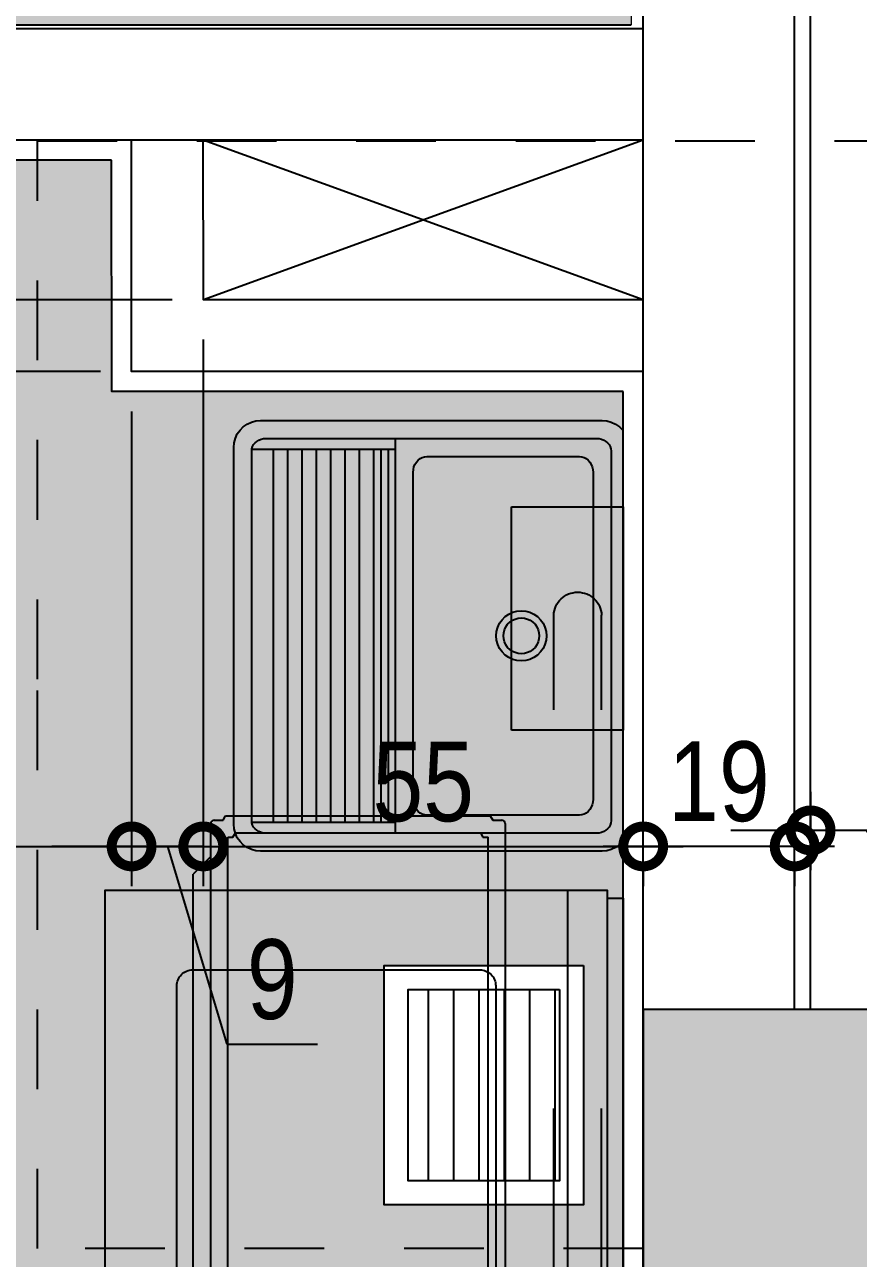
# Model space of a CAD drawing. Header units: metres. Extents: x -23 to 570, y -54 to 184.
# Drawn here: x 13.824 to 14.87, y 47.688 to 49.235 of the extents above; entities that cross this region are included whole.
import ezdxf
from ezdxf.xclip import XClip

# ---------------------------------------------------------------- set-up
doc = ezdxf.new("R2010")
doc.units = ezdxf.units.M
doc.header["$XCLIPFRAME"] = 0
doc.header["$PDMODE"] = 35
for name, pattern in [('DASHEDX2', [1.5, 1, -0.5]), ('PUC$0$DASHEDX2', [1.5, 1, -0.5]), ('PUC$0$HIDDEN', [0.375, 0.25, -0.125])]:
    doc.linetypes.add(name, pattern=pattern)
for name, color, linetype in [('1', 232, 'DASHEDX2'), ('4', 2, 'Continuous'), ('ARQ-DIM', 2, 'Continuous'), ('PUC$0$ARQ-ALV ACAB', 4, 'Continuous'), ('PUC$0$ARQ-ALV OSSO', 5, 'Continuous'), ('PUC$0$ARQ-CAX', 1, 'Continuous'), ('PUC$0$ARQ-ENCH', 1, 'Continuous'), ('PUC$0$ARQ-HID', 7, 'Continuous'), ('PUC$0$ARQ-MOB', 7, 'Continuous'), ('PUC$0$ARQ-PRJ', 7, 'PUC$0$DASHEDX2'), ('PUC$0$ARQ-SIM', 1, 'Continuous'), ('PUC$0$MAUROAMARELO', 162, 'Continuous'), ('PUC$0$MAUROVERDE', 3, 'Continuous')]:
    doc.layers.add(name, color=color, linetype=linetype)
doc.layers.add('PUC$0$ARQ-FORRO', color=9, linetype='Continuous', lineweight=5)
doc.styles.add('Adesa', font='ARIALN.TTF')
doc.dimstyles.new('ADESA 1-0050', dxfattribs={"dimtxt": 0.1, "dimasz": 0.1, "dimexe": 0.05, "dimexo": 0.05, "dimgap": 0.03, "dimtad": 1, "dimdec": 1, "dimlfac": 100, "dimzin": 12, "dimtxsty": 'Adesa', "dimblk": 'DOTSMALL', "dimcen": 1, "dimdle": 0.05, "dimclrd": 1, "dimclre": 1, "dimclrt": 256, "dimazin": 3, "dimtm": 1e-09, "dimtfac": 1, "dimtdec": 1, "dimtmove": 1, "dimatfit": 0, "dimldrblk": 'DOTSMALL', "dimfxl": 0.8, "dimtvp": 2, "dimtolj": 1, "dimtzin": 0, "dimarcsym": 0})

# ---------------------------------------------------------------- blocks, each defined once
blk = doc.blocks.new('_DotSmall')
at = {"color": 0, "linetype": 'ByBlock', "const_width": 0.5}
blk.add_lwpolyline([(-0.0625, 0, 1), (0.0625, 0, 1)], format="xyb", close=True, dxfattribs=at)
blk = doc.blocks.new('*D1170')
at = {"layer": 'ARQ-DIM', "color": 1, "lineweight": -2, "transparency": 16777216}
for p, q in [((14.81, 48.2728), (14.81, 48.1746)), ((14.95, 48.2728), (14.95, 48.1746)), ((14.81, 48.2246), (14.71, 48.2246)), ((14.95, 48.2246), (14.81, 48.2246)), ((14.95, 48.2246), (14.81, 48.2246)), ((14.88, 48.2246), (15.0256, 47.9992)), ((14.95, 48.2246), (15.05, 48.2246)), ((15.0256, 47.9992), (15.1951, 47.9992))]:
    blk.add_line(p, q, dxfattribs=at)
at = {"layer": 'Defpoints', "color": 0, "transparency": 16777216}
for p in [(14.81, 48.3228, 0), (14.95, 48.3228, 0), (14.81, 48.2246)]:
    blk.add_point(p, dxfattribs=at)
at = {"layer": 'ARQ-DIM', "color": 1, "lineweight": -2, "transparency": 16777216, "xscale": 0.1, "yscale": 0.1, "zscale": 0.1}
blk.add_blockref('_DotSmall', (14.81, 48.2246), dxfattribs=at)
at = {"layer": 'ARQ-DIM', "color": 1, "lineweight": -2, "transparency": 16777216, "xscale": 0.1, "yscale": 0.1, "zscale": 0.1, "rotation": 180}
blk.add_blockref('_DotSmall', (14.95, 48.2246), dxfattribs=at)
at = {"layer": 'ARQ-DIM', "transparency": 16777216, "insert": (15.1104, 48.0794), "char_height": 0.1, "attachment_point": 5, "style": 'Adesa'}
blk.add_mtext('\\A1;14', dxfattribs=at)
blk = doc.blocks.new('*D1171')
at = {"layer": 'ARQ-DIM', "color": 1, "lineweight": -2, "transparency": 16777216}
for p, q in [((14.84, 48.2045), (14.55, 48.2045)), ((14.6, 48.1746), (14.6, 48.1545)), ((14.79, 48.1746), (14.79, 48.1545))]:
    blk.add_line(p, q, dxfattribs=at)
at = {"layer": 'Defpoints', "color": 0, "transparency": 16777216}
for p in [(14.6, 48.2246, 0), (14.79, 48.2246, 0), (14.6, 48.2045)]:
    blk.add_point(p, dxfattribs=at)
at = {"layer": 'ARQ-DIM', "color": 1, "lineweight": -2, "transparency": 16777216, "xscale": 0.1, "yscale": 0.1, "zscale": 0.1, "rotation": 180}
blk.add_blockref('_DotSmall', (14.6, 48.2045), dxfattribs=at)
at = {"layer": 'ARQ-DIM', "color": 1, "lineweight": -2, "transparency": 16777216, "xscale": 0.1, "yscale": 0.1, "zscale": 0.1}
blk.add_blockref('_DotSmall', (14.79, 48.2045), dxfattribs=at)
at = {"layer": 'ARQ-DIM', "transparency": 16777216, "insert": (14.695, 48.2855), "char_height": 0.1, "attachment_point": 5, "style": 'Adesa'}
blk.add_mtext('\\A1;19', dxfattribs=at)
blk = doc.blocks.new('*D1223')
at = {"layer": 'ARQ-DIM', "color": 1, "lineweight": -2, "transparency": 16777216}
for p, q in [((13.9583, 48.7501), (13.9583, 48.1545)), ((12.7782, 48.3512), (12.7782, 48.1545)), ((12.7282, 48.2045), (14.0083, 48.2045))]:
    blk.add_line(p, q, dxfattribs=at)
at = {"layer": 'Defpoints', "color": 0, "transparency": 16777216}
for p in [(13.9583, 48.8001, 0), (12.7782, 48.4012, 0), (13.9583, 48.2045)]:
    blk.add_point(p, dxfattribs=at)
at = {"layer": 'ARQ-DIM', "color": 1, "lineweight": -2, "transparency": 16777216, "xscale": 0.1, "yscale": 0.1, "zscale": 0.1, "rotation": 180}
blk.add_blockref('_DotSmall', (12.7782, 48.2045), dxfattribs=at)
at = {"layer": 'ARQ-DIM', "color": 1, "lineweight": -2, "transparency": 16777216, "xscale": 0.1, "yscale": 0.1, "zscale": 0.1}
blk.add_blockref('_DotSmall', (13.9583, 48.2045), dxfattribs=at)
at = {"layer": 'ARQ-DIM', "transparency": 16777216, "insert": (13.3682, 48.2855), "char_height": 0.1, "attachment_point": 5, "style": 'Adesa'}
blk.add_mtext('\\A1;118', dxfattribs=at)
blk = doc.blocks.new('*D985')
at = {"layer": 'ARQ-DIM', "color": 1, "lineweight": -2, "transparency": 16777216}
for p, q in [((14.0482, 48.8401), (14.0482, 48.1545)), ((13.9583, 48.7501), (13.9583, 48.1545)), ((13.9583, 48.2045), (13.8583, 48.2045)), ((14.0482, 48.2045), (13.9583, 48.2045)), ((14.0482, 48.2045), (13.9583, 48.2045)), ((14.0032, 48.2045), (14.0777, 47.9563)), ((14.0482, 48.2045), (14.1482, 48.2045)), ((14.0777, 47.9563), (14.1916, 47.9563))]:
    blk.add_line(p, q, dxfattribs=at)
at = {"layer": 'Defpoints', "color": 0, "transparency": 16777216}
for p in [(14.0482, 48.8901, 0), (13.9583, 48.8001, 0), (13.9583, 48.2045)]:
    blk.add_point(p, dxfattribs=at)
at = {"layer": 'ARQ-DIM', "color": 1, "lineweight": -2, "transparency": 16777216, "xscale": 0.1, "yscale": 0.1, "zscale": 0.1}
blk.add_blockref('_DotSmall', (13.9583, 48.2045), dxfattribs=at)
at = {"layer": 'ARQ-DIM', "color": 1, "lineweight": -2, "transparency": 16777216, "xscale": 0.1, "yscale": 0.1, "zscale": 0.1, "rotation": 180}
blk.add_blockref('_DotSmall', (14.0482, 48.2045), dxfattribs=at)
at = {"layer": 'ARQ-DIM', "transparency": 16777216, "insert": (14.1347, 48.0373), "char_height": 0.1, "attachment_point": 5, "style": 'Adesa'}
blk.add_mtext('\\A1;9', dxfattribs=at)
blk = doc.blocks.new('*D986')
at = {"layer": 'ARQ-DIM', "color": 1, "lineweight": -2, "transparency": 16777216}
for p, q in [((14.0482, 48.8401), (14.0482, 48.1545)), ((13.9982, 48.2045), (14.65, 48.2045)), ((14.6, 48.1746), (14.6, 48.1545))]:
    blk.add_line(p, q, dxfattribs=at)
at = {"layer": 'Defpoints', "color": 0, "transparency": 16777216}
for p in [(14.0482, 48.8901, 0), (14.6, 48.2246, 0), (14.6, 48.2045)]:
    blk.add_point(p, dxfattribs=at)
at = {"layer": 'ARQ-DIM', "color": 1, "lineweight": -2, "transparency": 16777216, "xscale": 0.1, "yscale": 0.1, "zscale": 0.1, "rotation": 180}
blk.add_blockref('_DotSmall', (14.0482, 48.2045), dxfattribs=at)
at = {"layer": 'ARQ-DIM', "color": 1, "lineweight": -2, "transparency": 16777216, "xscale": 0.1, "yscale": 0.1, "zscale": 0.1}
blk.add_blockref('_DotSmall', (14.6, 48.2045), dxfattribs=at)
at = {"layer": 'ARQ-DIM', "transparency": 16777216, "insert": (14.3241, 48.2853), "char_height": 0.1, "attachment_point": 5, "style": 'Adesa'}
blk.add_mtext('\\A1;55', dxfattribs=at)
blk = doc.blocks.new('*D1013')
at = {"layer": 'ARQ-DIM', "color": 1, "lineweight": -2, "transparency": 16777216}
for p, q in [((13.488, 48.8401), (13.488, 49.1401)), ((13.719, 49.0901), (13.438, 49.0901)), ((14.009, 48.8901), (13.438, 48.8901))]:
    blk.add_line(p, q, dxfattribs=at)
at = {"layer": 'Defpoints', "color": 0, "transparency": 16777216}
for p in [(13.488, 49.0901), (13.769, 49.0901, 0), (14.059, 48.8901, 0)]:
    blk.add_point(p, dxfattribs=at)
at = {"layer": 'ARQ-DIM', "color": 1, "lineweight": -2, "transparency": 16777216, "xscale": 0.1, "yscale": 0.1, "zscale": 0.1}
for p, rotation in [((13.488, 49.0901), 90), ((13.488, 48.8901), 270)]:
    blk.add_blockref('_DotSmall', p, dxfattribs=dict(at, rotation=rotation))
at = {"layer": 'ARQ-DIM', "transparency": 16777216, "insert": (13.4069, 48.9901), "char_height": 0.1, "attachment_point": 5, "rotation": 90, "style": 'Adesa'}
blk.add_mtext('\\A1;20', dxfattribs=at)
blk = doc.blocks.new('*D1014')
at = {"layer": 'ARQ-DIM', "color": 1, "lineweight": -2, "transparency": 16777216}
for p, q in [((13.488, 48.8901), (13.488, 48.9901)), ((13.9209, 48.8901), (13.438, 48.8901)), ((13.488, 48.8001), (13.488, 48.8901)), ((13.488, 48.8001), (13.488, 48.8901)), ((13.488, 48.8451), (13.2609, 48.8064)), ((13.2609, 48.8064), (13.2609, 48.6924)), ((13.9191, 48.8001), (13.438, 48.8001)), ((13.488, 48.8001), (13.488, 48.7001))]:
    blk.add_line(p, q, dxfattribs=at)
at = {"layer": 'Defpoints', "color": 0, "transparency": 16777216}
for p in [(13.488, 48.8901), (13.9709, 48.8901), (13.9691, 48.8001, 0)]:
    blk.add_point(p, dxfattribs=at)
at = {"layer": 'ARQ-DIM', "color": 1, "lineweight": -2, "transparency": 16777216, "xscale": 0.1, "yscale": 0.1, "zscale": 0.1}
for p, rotation in [((13.488, 48.8901), 270), ((13.488, 48.8001), 90)]:
    blk.add_blockref('_DotSmall', p, dxfattribs=dict(at, rotation=rotation))
at = {"layer": 'ARQ-DIM', "transparency": 16777216, "insert": (13.1798, 48.7494), "char_height": 0.1, "attachment_point": 5, "rotation": 90, "style": 'Adesa'}
blk.add_mtext('\\A1;9', dxfattribs=at)
blk = doc.blocks.new('*D1015')
at = {"layer": 'ARQ-DIM', "color": 1, "lineweight": -2, "transparency": 16777216}
for p, q in [((13.488, 48.8501), (13.488, 47.09)), ((13.9191, 48.8001), (13.438, 48.8001)), ((13.9209, 47.14), (13.438, 47.14))]:
    blk.add_line(p, q, dxfattribs=at)
at = {"layer": 'Defpoints', "color": 0, "transparency": 16777216}
for p in [(13.9691, 48.8001, 0), (13.488, 47.14), (13.9709, 47.14, 0)]:
    blk.add_point(p, dxfattribs=at)
at = {"layer": 'ARQ-DIM', "color": 1, "lineweight": -2, "transparency": 16777216, "xscale": 0.1, "yscale": 0.1, "zscale": 0.1}
for p, rotation in [((13.488, 48.8001), 90), ((13.488, 47.14), 270)]:
    blk.add_blockref('_DotSmall', p, dxfattribs=dict(at, rotation=rotation))
at = {"layer": 'ARQ-DIM', "transparency": 16777216, "insert": (13.4069, 47.9701), "char_height": 0.1, "attachment_point": 5, "rotation": 90, "style": 'Adesa'}
blk.add_mtext('\\A1;166', dxfattribs=at)
blk = doc.blocks.new('PUC$0$ARQ-HID-TANQUE')
for p, q in [((-0.2621, -0.0041), (-0.258, 0)), ((-0.258, 0), (0.258, 0)), ((0.258, 0), (0.2621, -0.0041)), ((-0.2695, -0.0199), (-0.268, -0.0143)), ((-0.268, -0.0143), (-0.2655, -0.009)), ((-0.2655, -0.009), (-0.2621, -0.0041)), ((-0.2373, -0.0157), (-0.2347, -0.0149)), ((-0.2347, -0.0149), (-0.232, -0.0146)), ((-0.232, -0.0146), (0.232, -0.0146)), ((0.232, -0.0146), (0.2347, -0.0149)), ((0.2347, -0.0149), (0.2373, -0.0157)), ((0.2621, -0.0041), (0.2655, -0.009)), ((0.2655, -0.009), (0.268, -0.0143)), ((0.268, -0.0143), (0.2695, -0.0199)), ((-0.27, -0.0258), (-0.2695, -0.0199)), ((-0.27, -0.0258), (-0.27, -0.0258)), ((-0.27, -0.4542), (-0.27, -0.0258)), ((-0.2475, -0.0328), (-0.2473, -0.0297)), ((-0.2473, -0.0297), (-0.2466, -0.0266)), ((-0.2466, -0.0266), (-0.2454, -0.0237)), ((-0.2454, -0.0237), (-0.2439, -0.0211)), ((-0.2439, -0.0211), (-0.242, -0.0189)), ((-0.242, -0.0189), (-0.2398, -0.0171)), ((-0.2398, -0.0171), (-0.2373, -0.0157)), ((0.2373, -0.0157), (0.2398, -0.0171)), ((0.2398, -0.0171), (0.242, -0.0189)), ((0.242, -0.0189), (0.2439, -0.0211)), ((0.2439, -0.0211), (0.2454, -0.0237)), ((0.2454, -0.0237), (0.2466, -0.0266)), ((0.2466, -0.0266), (0.2473, -0.0297)), ((0.2473, -0.0297), (0.2475, -0.0328)), ((0.2695, -0.0199), (0.27, -0.0258)), ((0.27, -0.0258), (0.27, -0.4542)), ((-0.2475, -0.0328), (-0.2475, -0.0328)), ((-0.2475, -0.4472), (-0.2475, -0.0328)), ((0.2475, -0.0328), (0.2475, -0.4472)), ((-0.234, -0.2854), (0.234, -0.2854)), ((-0.2473, -0.4504), (-0.2475, -0.4472)), ((0.2475, -0.4472), (0.2473, -0.4504)), ((-0.2695, -0.4601), (-0.27, -0.4542)), ((-0.268, -0.4657), (-0.2695, -0.4601)), ((-0.2466, -0.4534), (-0.2473, -0.4504)), ((-0.2454, -0.4563), (-0.2466, -0.4534)), ((-0.2439, -0.4589), (-0.2454, -0.4563)), ((-0.242, -0.4611), (-0.2439, -0.4589)), ((-0.2398, -0.463), (-0.242, -0.4611)), ((-0.2373, -0.4643), (-0.2398, -0.463)), ((0.2398, -0.463), (0.2373, -0.4643)), ((0.242, -0.4611), (0.2398, -0.463)), ((0.2439, -0.4589), (0.242, -0.4611)), ((0.2454, -0.4563), (0.2439, -0.4589)), ((0.2466, -0.4534), (0.2454, -0.4563)), ((0.2473, -0.4504), (0.2466, -0.4534)), ((0.2695, -0.4601), (0.268, -0.4657)), ((0.27, -0.4542), (0.2695, -0.4601)), ((-0.2655, -0.4711), (-0.268, -0.4657)), ((-0.2621, -0.4759), (-0.2655, -0.4711)), ((-0.258, -0.48), (-0.2621, -0.4759)), ((-0.2347, -0.4651), (-0.2373, -0.4643)), ((-0.232, -0.4654), (-0.2347, -0.4651)), ((0.232, -0.4654), (-0.232, -0.4654)), ((0.2347, -0.4651), (0.232, -0.4654)), ((0.2373, -0.4643), (0.2347, -0.4651)), ((0.2621, -0.4759), (0.258, -0.48)), ((0.2655, -0.4711), (0.2621, -0.4759)), ((0.268, -0.4657), (0.2655, -0.4711)), ((-0.2532, -0.4834), (-0.258, -0.48)), ((-0.2479, -0.4859), (-0.2532, -0.4834)), ((-0.2422, -0.4874), (-0.2479, -0.4859)), ((-0.2364, -0.4879), (-0.2422, -0.4874)), ((0.2364, -0.4879), (-0.2364, -0.4879)), ((0.2422, -0.4874), (0.2364, -0.4879)), ((0.2479, -0.4859), (0.2422, -0.4874)), ((0.2532, -0.4834), (0.2479, -0.4859)), ((0.258, -0.48), (0.2532, -0.4834))]:
    blk.add_line(p, q)
at = {"color": 7}
for p, q in [((-0.2238, -0.0485), (-0.2223, -0.0458)), ((-0.2223, -0.0458), (-0.2203, -0.0433)), ((-0.2203, -0.0433), (-0.2179, -0.0412)), ((-0.2179, -0.0412), (-0.215, -0.0394)), ((-0.215, -0.0394), (-0.2118, -0.0382)), ((-0.2118, -0.0382), (-0.2085, -0.0374)), ((-0.2085, -0.0374), (-0.205, -0.0371)), ((-0.205, -0.0371), (0.205, -0.0371)), ((0.205, -0.0371), (0.2085, -0.0374)), ((0.2085, -0.0374), (0.2118, -0.0382)), ((0.2118, -0.0382), (0.215, -0.0394)), ((0.215, -0.0394), (0.2179, -0.0412)), ((0.2179, -0.0412), (0.2203, -0.0433)), ((0.2203, -0.0433), (0.2223, -0.0458)), ((0.2223, -0.0458), (0.2238, -0.0485)), ((-0.225, -0.0544), (-0.2247, -0.0514)), ((-0.225, -0.0544), (-0.225, -0.0544)), ((-0.225, -0.2456), (-0.225, -0.0544)), ((-0.2247, -0.0514), (-0.2238, -0.0485)), ((0.2238, -0.0485), (0.2247, -0.0514)), ((0.2247, -0.0514), (0.225, -0.0544)), ((0.225, -0.0544), (0.225, -0.2456)), ((-0.0273, -0.1114), (-0.0241, -0.1069)), ((-0.0241, -0.1069), (-0.0202, -0.103)), ((-0.0202, -0.103), (-0.0158, -0.0999)), ((-0.0158, -0.0999), (-0.0108, -0.0975)), ((-0.0145, -0.1099), (-0.0113, -0.1076)), ((-0.0113, -0.1076), (-0.0077, -0.106)), ((-0.0108, -0.0975), (-0.0055, -0.0961)), ((-0.0077, -0.106), (-0.0039, -0.105)), ((-0.0055, -0.0961), (0, -0.0956)), ((-0.0039, -0.105), (0, -0.1046)), ((0, -0.0956), (0.0055, -0.0961)), ((0, -0.1046), (0.0039, -0.105)), ((0.0039, -0.105), (0.0077, -0.106)), ((0.0055, -0.0961), (0.0108, -0.0975)), ((0.0077, -0.106), (0.0113, -0.1076)), ((0.0108, -0.0975), (0.0158, -0.0999)), ((0.0113, -0.1076), (0.0145, -0.1099)), ((0.0158, -0.0999), (0.0202, -0.103)), ((0.0202, -0.103), (0.0241, -0.1069)), ((0.0241, -0.1069), (0.0273, -0.1114)), ((-0.0315, -0.1271), (-0.031, -0.1217)), ((-0.031, -0.1217), (-0.0296, -0.1164)), ((-0.0296, -0.1164), (-0.0273, -0.1114)), ((-0.0225, -0.1271), (-0.0222, -0.1232)), ((-0.0222, -0.1232), (-0.0211, -0.1194)), ((-0.0211, -0.1194), (-0.0195, -0.1159)), ((-0.0195, -0.1159), (-0.0172, -0.1127)), ((-0.0172, -0.1127), (-0.0145, -0.1099)), ((0.0145, -0.1099), (0.0172, -0.1127)), ((0.0172, -0.1127), (0.0195, -0.1159)), ((0.0195, -0.1159), (0.0211, -0.1194)), ((0.0211, -0.1194), (0.0222, -0.1232)), ((0.0222, -0.1232), (0.0225, -0.1271)), ((0.0273, -0.1114), (0.0296, -0.1164)), ((0.0296, -0.1164), (0.031, -0.1217)), ((0.031, -0.1217), (0.0315, -0.1271)), ((-0.031, -0.1326), (-0.0315, -0.1271)), ((-0.0296, -0.1379), (-0.031, -0.1326)), ((-0.0273, -0.1429), (-0.0296, -0.1379)), ((-0.0222, -0.131), (-0.0225, -0.1271)), ((-0.0211, -0.1348), (-0.0222, -0.131)), ((-0.0195, -0.1384), (-0.0211, -0.1348)), ((-0.0172, -0.1416), (-0.0195, -0.1384)), ((0.0195, -0.1384), (0.0172, -0.1416)), ((0.0211, -0.1348), (0.0195, -0.1384)), ((0.0222, -0.131), (0.0211, -0.1348)), ((0.0225, -0.1271), (0.0222, -0.131)), ((0.0296, -0.1379), (0.0273, -0.1429)), ((0.031, -0.1326), (0.0296, -0.1379)), ((0.0315, -0.1271), (0.031, -0.1326)), ((-0.0241, -0.1474), (-0.0273, -0.1429)), ((-0.0202, -0.1513), (-0.0241, -0.1474)), ((-0.0158, -0.1544), (-0.0202, -0.1513)), ((-0.0145, -0.1444), (-0.0172, -0.1416)), ((-0.0108, -0.1567), (-0.0158, -0.1544)), ((-0.0113, -0.1466), (-0.0145, -0.1444)), ((-0.0077, -0.1483), (-0.0113, -0.1466)), ((-0.0039, -0.1493), (-0.0077, -0.1483)), ((0, -0.1496), (-0.0039, -0.1493)), ((0.0039, -0.1493), (0, -0.1496)), ((0.0077, -0.1483), (0.0039, -0.1493)), ((0.0113, -0.1466), (0.0077, -0.1483)), ((0.0158, -0.1544), (0.0108, -0.1567)), ((0.0145, -0.1444), (0.0113, -0.1466)), ((0.0172, -0.1416), (0.0145, -0.1444)), ((0.0202, -0.1513), (0.0158, -0.1544)), ((0.0241, -0.1474), (0.0202, -0.1513)), ((0.0273, -0.1429), (0.0241, -0.1474)), ((-0.0055, -0.1582), (-0.0108, -0.1567)), ((0, -0.1586), (-0.0055, -0.1582)), ((0.0055, -0.1582), (0, -0.1586)), ((0.0108, -0.1567), (0.0055, -0.1582)), ((-0.2247, -0.2486), (-0.225, -0.2456)), ((0.225, -0.2456), (0.2247, -0.2486)), ((-0.2238, -0.2515), (-0.2247, -0.2486)), ((-0.2223, -0.2542), (-0.2238, -0.2515)), ((-0.2203, -0.2567), (-0.2223, -0.2542)), ((-0.2179, -0.2588), (-0.2203, -0.2567)), ((-0.215, -0.2606), (-0.2179, -0.2588)), ((-0.2118, -0.2618), (-0.215, -0.2606)), ((-0.2085, -0.2626), (-0.2118, -0.2618)), ((-0.205, -0.2629), (-0.2085, -0.2626)), ((0.205, -0.2629), (-0.205, -0.2629)), ((0.2085, -0.2626), (0.205, -0.2629)), ((0.2118, -0.2618), (0.2085, -0.2626)), ((0.215, -0.2606), (0.2118, -0.2618)), ((0.2179, -0.2588), (0.215, -0.2606)), ((0.2203, -0.2567), (0.2179, -0.2588)), ((0.2223, -0.2542), (0.2203, -0.2567)), ((0.2238, -0.2515), (0.2223, -0.2542)), ((0.2247, -0.2486), (0.2238, -0.2515)), ((-0.2475, -0.2854), (0.2475, -0.2854)), ((-0.234, -0.4654), (-0.234, -0.2854)), ((0.234, -0.2854), (0.234, -0.4654)), ((-0.234, -0.2944), (0.234, -0.2944)), ((-0.234, -0.2944), (0.234, -0.2944)), ((-0.234, -0.3034), (0.234, -0.3034)), ((-0.234, -0.3124), (0.234, -0.3124)), ((-0.234, -0.3304), (0.234, -0.3304)), ((-0.234, -0.3484), (0.234, -0.3484)), ((-0.234, -0.3664), (0.234, -0.3664)), ((-0.234, -0.3844), (0.234, -0.3844)), ((-0.234, -0.4024), (0.234, -0.4024)), ((-0.234, -0.4204), (0.234, -0.4204)), ((-0.234, -0.4384), (0.234, -0.4384))]:
    blk.add_line(p, q, dxfattribs=at)
blk = doc.blocks.new('PUC$0$A$Cd84e1c1c')
at = {"layer": 'PUC$0$ARQ-PRJ'}
for p, q in [((0.0594, -0.2908, 0), (0.0594, 1.3279, 0)), ((0.1194, -0.2908, 0), (0.1194, 1.3279, 0))]:
    blk.add_line(p, q, dxfattribs=at)
at = {"layer": 'PUC$0$ARQ-PRJ', "elevation": 0}
blk.add_lwpolyline([(0.1722, 1.4636), (0.0322, 1.4636), (0.0322, 1.1836), (0.1722, 1.1836), (0.1722, 1.4636)], dxfattribs=at)
at = {"layer": 'PUC$0$ARQ-PRJ'}
blk.add_arc((0.0894, 1.3267, 0), 0.03, 2.4241, 177.5761, dxfattribs=at)
blk = doc.blocks.new('PUC$0$pl cx vent')
at = {"layer": 'PUC$0$ARQ-CAX'}
h = blk.add_hatch(dxfattribs=at)
h.set_pattern_fill('LINE', color=255, scale=0.01, angle=90)
h.set_pattern_definition([(90, (10.529542, -8.815224), (-0.03175, 2e-18), [])])
h.paths.add_polyline_path([(-0.22, -0.27), (-0.22, -0.03), (-0.03, -0.03), (-0.03, -0.27)])
for points in [[(-0.25, -0.3), (-0.25, 0), (0, 0), (0, -0.3)], [(-0.22, -0.27), (-0.22, -0.03), (-0.03, -0.03), (-0.03, -0.27)]]:
    blk.add_lwpolyline(points, close=True, dxfattribs=at)
blk = doc.blocks.new('PUC$0$pl apto tipo 3 puc')
at = {"layer": 'PUC$0$ARQ-ALV ACAB', "elevation": 0}
for points in [[(-14.609, 3.0254), (-13.6341, 3.0254), (-13.6341, 2.8354), (-14.5841, 2.8354), (-14.584, 1.2261)], [(-14.584, 1.2261), (-13.9423, 1.2261), (-13.9422, 0.9361)], [(-13.9422, 0.9361), (-13.7372, 0.9361), (-13.7372, 0.7661), (-14.594, 0.7661)]]:
    blk.add_lwpolyline(points, dxfattribs=at)
at = {"layer": 'PUC$0$ARQ-ALV OSSO'}
blk.add_line((-14.6091, 2.8604, 0), (-14.609, -1.91, 0), dxfattribs=at)
blk.add_lwpolyline([(-14.799, 2.0012), (-14.799, -1.4888)], dxfattribs=at)
at = {"layer": 'PUC$0$ARQ-ALV OSSO', "elevation": 0}
for points in [[(-14.609, 1.2011), (-13.9673, 1.2011), (-13.9672, 0.9111)], [(-14.6072, 1.1111), (-14.0573, 1.1111), (-14.0572, 0.9111)], [(-14.609, 0.9111), (-13.7672, 0.9111), (-13.7672, 0.7711), (-14.609, 0.7711)]]:
    blk.add_lwpolyline(points, dxfattribs=at)
at = {"layer": 'PUC$0$ARQ-SIM', "elevation": 0}
for points in [[(-14.609, 0.9111), (-14.0573, 1.1111)], [(-14.609, 1.1111), (-14.0572, 0.9111)]]:
    blk.add_lwpolyline(points, dxfattribs=at)
at = {"layer": 'PUC$0$ARQ-CAX'}
blk.add_blockref('PUC$0$pl cx vent', (-14.284, 2.2461, 0), dxfattribs=at)
at = {"layer": 'PUC$0$ARQ-FORRO', "xscale": -1, "rotation": 180}
blk.add_blockref('PUC$0$A$Cd84e1c1c', (-14.6162, 2.8346, 0), dxfattribs=at)
at = {"layer": 'PUC$0$ARQ-HID', "rotation": 90.00006226801106}
blk.add_blockref('PUC$0$ARQ-HID-TANQUE', (-14.5833, 1.5326, 0), dxfattribs=at)
blk = doc.blocks.new('PUC$0$pl apto tipo 2 puc')
at = {"layer": 'PUC$0$ARQ-ALV OSSO', "elevation": 0}
blk.add_lwpolyline([(-14.8188, 2.0012), (-14.8188, -1.4888)], dxfattribs=at)
blk = doc.blocks.new('PUC$0$MAQ-LAVAR-ROUPA')
blk.add_lwpolyline([(0, 0.65), (0.61, 0.65), (0.61, 0.02), (0, 0.02)], close=True)
blk.add_lwpolyline([(0.1, 0.18), (0.1, 0.54, -0.414214), (0.12, 0.56), (0.49, 0.56, -0.414214), (0.51, 0.54), (0.51, 0.18, -0.414214), (0.49, 0.16), (0.12, 0.16, -0.414214)], format="xyb", close=True)
for points in [[(0.61, 0.07), (0, 0.07)], [(0.6, 0.02), (0.6, 0), (0.01, 0), (0.01, 0.02)], [(0.01, 0), (0.6, 0)]]:
    blk.add_lwpolyline(points)
blk = doc.blocks.new('PUC$0$opção layout final')
at = {"layer": 'PUC$0$ARQ-MOB', "rotation": 90}
blk.add_blockref('PUC$0$MAQ-LAVAR-ROUPA', (4.9499, -0.8365), dxfattribs=at)
blk = doc.blocks.new('PUC$0$pl forro opção 3')
at = {"layer": 'PUC$0$ARQ-FORRO'}
h = blk.add_hatch(color=256, dxfattribs=at)
h.dxf.hatch_style = 1
h.paths.add_polyline_path([(-4.97, 5.14), (-3.0368, 5.14), (-3.0368, 4.7405), (0.01, 4.7405), (0.01, 2.0693), (-1.7918, 2.0693), (-1.7918, 2.9992), (-1.9418, 2.9992), (-1.9418, 1.3804), (-4.97, 1.3804), (-6.1041, 1.3804), (-6.1041, 1.3912), (-6.1041, 3.7292), (-4.97, 3.7292)])
h = blk.add_hatch(color=256, dxfattribs=at)
h.dxf.hatch_style = 1
h.paths.add_polyline_path([(-0.8672, 1.8993), (-0.8672, 0), (0, 0), (0, 1.6093), (-0.6417, 1.6093), (-0.6419, 1.8993)])
h.paths.add_polyline_path([(-3.3449, 1.1735), (-1.0849, 1.1735), (-1.0849, 0.5342), (-3.3449, 0.5342)])
h.paths.add_polyline_path([(-4.5349, 1.1735), (-3.6949, 1.1735), (-3.6949, 0.5342), (-4.5349, 0.5342)])
h.paths.add_polyline_path([(-0.3, 0.8893), (-0.05, 0.8893), (-0.05, 0.5893), (-0.3, 0.5893)], flags=16)
h.paths.add_polyline_path([(-4.8849, 0.5342), (-4.9499, 0.5342), (-4.9499, 1.2104), (-4.8849, 1.2104)])
blk.add_lwpolyline([(-4.97, 5.14), (-3.0368, 5.14), (-3.0368, 4.7405), (0.01, 4.7405), (0.01, 2.0693), (-1.7918, 2.0693), (-1.7918, 2.9992), (-1.9418, 2.9992), (-1.9418, 1.3804), (-4.97, 1.3804), (-4.97, 1.3804), (-6.1041, 1.3804), (-6.1041, 3.7292), (-4.97, 3.7292)], close=True, dxfattribs=at)
at = {"layer": 'PUC$0$ARQ-FORRO', "elevation": 0}
blk.add_lwpolyline([(-0.8672, 1.8993), (-0.8672, 0), (0, 0), (0, 1.6093), (-0.6417, 1.6093), (-0.6419, 1.8993)], close=True, dxfattribs=at)
blk = doc.blocks.new('PUC$0$CDS1')
at = {"layer": 'PUC$0$MAUROAMARELO'}
for p, q in [((8267.3083, 3268.3306, 0), (8267.3119, 3268.3368, 0)), ((8267.3119, 3268.3368, 0), (8267.6893, 3268.3368, 0)), ((8267.6893, 3268.3368, 0), (8267.6929, 3268.3306, 0)), ((8267.2906, 3267.3756, 0), (8267.2906, 3268.3256, 0)), ((8267.2956, 3268.3306, 0), (8267.3083, 3268.3306, 0)), ((8267.6929, 3268.3306, 0), (8267.7056, 3268.3306, 0)), ((8267.7106, 3268.3256, 0), (8267.7106, 3267.3756, 0)), ((8267.3151, 3267.3951, 0), (8267.3151, 3268.3061, 0)), ((8267.3151, 3268.3061, 0), (8267.3224, 3268.3061, 0)), ((8267.3224, 3268.3061, 0), (8267.326, 3268.3123, 0)), ((8267.326, 3268.3123, 0), (8267.6752, 3268.3123, 0)), ((8267.6752, 3268.3123, 0), (8267.6788, 3268.3061, 0)), ((8267.6788, 3268.3061, 0), (8267.6861, 3268.3061, 0)), ((8267.6861, 3267.3951, 0), (8267.6861, 3268.3061, 0)), ((8267.2906, 3268.2786, 0), (8267.2656, 3268.2536, 0)), ((8267.2656, 3267.6163, 0), (8267.2656, 3268.2536, 0)), ((8267.2906, 3267.5913, 0), (8267.2656, 3267.6163, 0)), ((8267.6861, 3267.3951, 0), (8267.3151, 3267.3951, 0)), ((8267.7056, 3267.3706, 0), (8267.2956, 3267.3706, 0)), ((8267.2956, 3267.3706, 0), (8267.6893, 3267.3706, 0)), ((8267.3416, 3267.3706, 0), (8267.3416, 3267.3487, 0)), ((8267.3568, 3267.3706, 0), (8267.3568, 3267.3487, 0)), ((8267.3149, 3267.3269, 0), (8267.3149, 3267.3443, 0)), ((8267.3338, 3267.3467, 0), (8267.3208, 3267.3467, 0)), ((8267.3338, 3267.342, 0), (8267.3208, 3267.342, 0)), ((8267.3208, 3267.342, 0), (8267.3208, 3267.3402, 0)), ((8267.3338, 3267.342, 0), (8267.3208, 3267.342, 0)), ((8267.3208, 3267.342, 0), (8267.3208, 3267.3402, 0)), ((8267.3338, 3267.3402, 0), (8267.3208, 3267.3402, 0)), ((8267.3338, 3267.3402, 0), (8267.3208, 3267.3402, 0)), ((8267.3351, 3267.3457, 0), (8267.3338, 3267.3467, 0)), ((8267.3338, 3267.342, 0), (8267.3338, 3267.3402, 0)), ((8267.3338, 3267.342, 0), (8267.3338, 3267.3402, 0)), ((8267.3351, 3267.3254, 0), (8267.3351, 3267.3457, 0)), ((8267.3389, 3267.3432, 0), (8267.3351, 3267.3432, 0)), ((8267.3389, 3267.3435, 0), (8267.3389, 3267.3437, 0)), ((8267.3389, 3267.3432, 0), (8267.3389, 3267.3436, 0)), ((8267.3579, 3267.3448, 0), (8267.34, 3267.3448, 0)), ((8267.3569, 3267.3487, 0), (8267.3415, 3267.3487, 0)), ((8267.3415, 3267.3487, 0), (8267.3415, 3267.3448, 0)), ((8267.3569, 3267.3487, 0), (8267.3569, 3267.3448, 0)), ((8267.3589, 3267.3402, 0), (8267.3589, 3267.3437, 0)), ((8267.362, 3267.3402, 0), (8267.3589, 3267.3402, 0)), ((8267.362, 3267.3315, 0), (8267.362, 3267.3402, 0)), ((8267.3636, 3267.3397, 0), (8267.362, 3267.3397, 0)), ((8267.3636, 3267.3313, 0), (8267.3636, 3267.3404, 0)), ((8267.3735, 3267.3415, 0), (8267.3646, 3267.3415, 0)), ((8267.3667, 3267.3303, 0), (8267.3667, 3267.3415, 0)), ((8267.3733, 3267.3408, 0), (8267.3667, 3267.3408, 0)), ((8267.3733, 3267.3401, 0), (8267.3667, 3267.3401, 0)), ((8267.3733, 3267.3393, 0), (8267.3667, 3267.3393, 0)), ((8267.3733, 3267.3386, 0), (8267.3667, 3267.3386, 0)), ((8267.3733, 3267.3379, 0), (8267.3667, 3267.3379, 0)), ((8267.3733, 3267.3372, 0), (8267.3667, 3267.3372, 0)), ((8267.3733, 3267.3372, 0), (8267.3667, 3267.3372, 0)), ((8267.3733, 3267.3365, 0), (8267.3667, 3267.3365, 0)), ((8267.3733, 3267.3359, 0), (8267.3667, 3267.3359, 0)), ((8267.3733, 3267.3353, 0), (8267.3667, 3267.3353, 0)), ((8267.3733, 3267.3345, 0), (8267.3667, 3267.3345, 0)), ((8267.3733, 3267.3345, 0), (8267.3667, 3267.3345, 0)), ((8267.3733, 3267.3338, 0), (8267.3667, 3267.3338, 0)), ((8267.3733, 3267.3303, 0), (8267.3733, 3267.3415, 0)), ((8267.3746, 3267.3313, 0), (8267.3746, 3267.3404, 0)), ((8267.3208, 3267.3292, 0), (8267.3208, 3267.331, 0)), ((8267.3338, 3267.331, 0), (8267.3208, 3267.331, 0)), ((8267.3338, 3267.3292, 0), (8267.3208, 3267.3292, 0)), ((8267.3338, 3267.3244, 0), (8267.3208, 3267.3244, 0)), ((8267.3338, 3267.3292, 0), (8267.3338, 3267.331, 0)), ((8267.3351, 3267.3254, 0), (8267.3338, 3267.3244, 0)), ((8267.3389, 3267.328, 0), (8267.3351, 3267.328, 0)), ((8267.336, 3267.3154, 0), (8267.3372, 3267.3167, 0)), ((8267.3606, 3267.3167, 0), (8267.3372, 3267.3167, 0)), ((8267.3389, 3267.328, 0), (8267.3389, 3267.3167, 0)), ((8267.3448, 3267.3199, 0), (8267.3448, 3267.3264, 0)), ((8267.3458, 3267.3275, 0), (8267.352, 3267.3275, 0)), ((8267.352, 3267.3188, 0), (8267.3458, 3267.3188, 0)), ((8267.3531, 3267.3264, 0), (8267.3531, 3267.3199, 0)), ((8267.362, 3267.3315, 0), (8267.3589, 3267.3315, 0)), ((8267.3589, 3267.3315, 0), (8267.3589, 3267.3167, 0)), ((8267.3618, 3267.3154, 0), (8267.3606, 3267.3167, 0)), ((8267.3636, 3267.3321, 0), (8267.362, 3267.3321, 0)), ((8267.3735, 3267.3303, 0), (8267.3646, 3267.3303, 0)), ((8267.3733, 3267.3331, 0), (8267.3667, 3267.3331, 0)), ((8267.3733, 3267.3324, 0), (8267.3667, 3267.3324, 0)), ((8267.3733, 3267.3317, 0), (8267.3667, 3267.3317, 0)), ((8267.3733, 3267.331, 0), (8267.3667, 3267.331, 0)), ((8267.3413, 3267.3157, 0), (8267.3438, 3267.3157, 0)), ((8267.3566, 3267.3157, 0), (8267.3541, 3267.3157, 0))]:
    blk.add_line(p, q, dxfattribs=at)
for centre, radius, start, end in [((8267.2956, 3268.3256, 0), 0.005, 90, 180), ((8267.7056, 3268.3256, 0), 0.005, 0, 90), ((8267.2956, 3267.3756, 0), 0.005, 180, 270), ((8267.3149, 3267.3356, 0), 0.00517, 90, 270), ((8267.3149, 3267.3531, 0), 0.00883, 270, 303.2043), ((8267.3222, 3267.3444, 0), 0.00279, 121.1036, 238.8964), ((8267.328, 3267.3356, 0), 0.00859, 147.4828, 212.5172), ((8267.3324, 3267.3444, 0), 0.00279, 301.1036, 58.8964), ((8267.3265, 3267.3356, 0), 0.00859, 327.4828, 32.5172), ((8267.34, 3267.3437, 0), 0.00108, 90, 180), ((8267.3669, 3267.3642, 0), 0.035, 216.8549, 229.9897), ((8267.3669, 3267.307, 0), 0.035, 130.0103, 143.1451), ((8267.3411, 3267.3356, 0), 0.00379, 331.5684, 28.4316), ((8267.3629, 3267.3359, 0), 0.00591, 132.4469, 227.5531), ((8267.3579, 3267.3437, 0), 0.00108, 0, 90), ((8267.3646, 3267.3404, 0), 0.00108, 90, 180), ((8267.3735, 3267.3404, 0), 0.00108, 0, 90), ((8267.3149, 3267.318, 0), 0.00883, 56.7957, 90), ((8267.3222, 3267.3268, 0), 0.00279, 121.1036, 238.8964), ((8267.3324, 3267.3268, 0), 0.00279, 301.1036, 58.8964), ((8267.3388, 3267.3131, 0), 0.00358, 46.1862, 140.5423), ((8267.3489, 3267.3021, 0), 0.0145, 69.2202, 110.7798), ((8267.3458, 3267.3264, 0), 0.00108, 90, 180), ((8267.3458, 3267.3199, 0), 0.00108, 180, 270), ((8267.352, 3267.3264, 0), 0.00108, 0, 90), ((8267.352, 3267.3199, 0), 0.00108, 270, 0), ((8267.3591, 3267.3131, 0), 0.00358, 39.4577, 133.8138), ((8267.3646, 3267.3313, 0), 0.00108, 180, 270), ((8267.3735, 3267.3313, 0), 0.00108, 270, 360)]:
    blk.add_arc(centre, radius, start, end, dxfattribs=at)
at = {"layer": 'PUC$0$MAUROVERDE', "linetype": 'PUC$0$HIDDEN'}
blk.add_arc((8267.7056, 3267.3756, 0), 0.005, 270, 0, dxfattribs=at)
blk = doc.blocks.new('PUC$0$A$C38b7fdd1')
at = {"layer": 'PUC$0$MAUROAMARELO', "xscale": 0.8797350445042434, "yscale": 0.8797350445042434, "zscale": 0.8797350445042434}
blk.add_blockref('PUC$0$CDS1', (-7273.5428, -2874.1533, 0), dxfattribs=at)
blk = doc.blocks.new('PUC')
at = {"rotation": 180}
blk.add_blockref('PUC$0$pl apto tipo 3 puc', (-0.009, 50.0012, 0), dxfattribs=at)
at = {"layer": 'PUC$0$ARQ-ALV ACAB'}
blk.add_blockref('PUC$0$opção layout final', (9.6251, 48.3762, 0), dxfattribs=at)
at = {"layer": 'PUC$0$ARQ-ALV OSSO', "rotation": 180}
blk.add_blockref('PUC$0$pl apto tipo 2 puc', (-0.0088, 50.0012, 0), dxfattribs=at)
at = {"layer": 'PUC$0$ARQ-ENCH'}
blk.add_blockref('PUC$0$A$C38b7fdd1', (14.575, 47.1258), dxfattribs=at)
at = {"layer": 'PUC$0$ARQ-FORRO'}
blk.add_blockref('PUC$0$pl forro opção 3', (14.575, 47.1658, 0), dxfattribs=at)
blk = doc.blocks.new('est-lo-07-6sb-r00')
at = {"layer": '4'}
h = blk.add_hatch(color=8, dxfattribs=at)
h.dxf.hatch_style = 1
h.paths.add_polyline_path([(213.004314, 592.98646), (232.004314, 592.98646), (232.004314, 743.98646), (213.004314, 743.98646)], flags=17)
h.paths.add_polyline_path([(517.003016, 942.98646), (353.003016, 942.98646), (353.003016, 923.986062), (498.003016, 923.986062), (498.003016, 465.008359), (498.003039, 465.008359), (498.003039, 450.008359), (498.003039, 395.98646), (517.003016, 395.98646)])
h.paths.add_polyline_path([(3672.003309, 253.001099), (3672.003309, 388.001099), (3637.003309, 388.001099), (3637.003309, 253.001099)])
h.paths.add_polyline_path([(3637.003309, 942.98646), (3637.003194, 872.98646), (3653.003309, 872.98646), (3653.003309, 599.001099), (3637.003309, 599.001099), (3637.003309, 539.001099), (3672.003309, 539.001099), (3672.003309, 942.98646)])
h.paths.add_polyline_path([(3672.003424, 102.001099), (3637.003309, 102.001099), (3637.003309, 42.001099), (3653.003307, 42.001099), (3653.003307, -229.998901), (3637.003309, -229.998901), (3637.003309, -299.998901), (3672.003424, -299.998901)])
h.paths.add_polyline_path([(3075.003309, -299.999844), (3110.003309, -299.999844), (3110.003309, -199.999844), (3075.003309, -199.999844)])
h.paths.add_polyline_path([(3075.003309, 270.500177), (3110.003309, 270.500177), (3110.003309, 370.500177), (3075.003309, 370.500177)])
h.paths.add_polyline_path([(520.003309, 942.98646), (520.003309, 395.98646), (555.003309, 395.98646), (555.003309, 451.98646), (539.003309, 451.98646), (539.003309, 872.98646), (555.003309, 872.98646), (555.003309, 942.98646)])
h.paths.add_polyline_path([(-2102.995138, 253.000177), (-2102.995138, 388.000177), (-2137.995138, 388.000177), (-2137.995138, 253.000177)])
h.paths.add_polyline_path([(-2137.995138, 101.999935), (-2137.995138, -299.999844), (-2102.995138, -299.999844), (-2102.995138, -229.999844), (-2118.995138, -229.999844), (-2118.995138, 41.999935), (-2102.995138, 41.999935), (-2102.995138, 101.999935)])
h.paths.add_polyline_path([(-2137.995141, 942.98646), (-2137.995141, 538.988972), (-2102.995141, 538.988972), (-2102.995141, 598.988972), (-2118.995141, 598.988972), (-2118.995141, 872.98646), (-2102.995141, 872.98646), (-2102.995141, 942.98646)])
h.paths.add_polyline_path([(520.003309, 245.003526), (520.003309, -299.999844), (555.003309, -299.999844), (555.003309, -229.999844), (539.003309, -229.999844), (539.003309, 185.003526), (555.003309, 185.003526), (555.003309, 245.003526)])
h.paths.add_polyline_path([(-34.995574, 942.98646), (-34.995574, 872.98646), (-18.995574, 872.98646), (-18.995574, 455.98646), (-34.995574, 455.98646), (-34.995574, 395.98646), (232.004426, 395.98646), (232.004426, 481.98646), (213.004426, 481.98646), (213.004426, 414.98646), (0.004426, 414.98646), (0.004426, 923.98646), (213.004426, 923.98646), (213.004426, 854.98646), (232.004426, 854.98646), (232.004426, 923.98646), (252.004426, 923.98646), (252.004426, 942.98646)])
h.paths.add_polyline_path([(3075.003309, 842.98646), (3110.003309, 842.98646), (3110.003309, 942.98646), (3075.003309, 942.98646)])
h.paths.add_polyline_path([(2530.003309, -299.999844), (2570.003309, -299.999844), (2570.003309, -199.999844), (2530.003309, -199.999844)])
h.paths.add_polyline_path([(2530.003309, 145.003526), (2570.003309, 145.003526), (2570.003309, 245.003526), (2530.003309, 245.003526)])
h.paths.add_polyline_path([(2530.003309, 395.98646), (2570.003309, 395.98646), (2570.003309, 495.98646), (2530.003309, 495.98646)])
h.paths.add_polyline_path([(2530.003309, 842.98646), (2570.003309, 842.98646), (2570.003309, 942.98646), (2530.003309, 942.98646)])
h.paths.add_polyline_path([(1995.003309, -299.999844), (2030.003309, -299.999844), (2030.003309, -199.999844), (1995.003309, -199.999844)])
h.paths.add_polyline_path([(1995.003309, 145.003526), (2030.003309, 145.003526), (2030.003309, 245.003526), (1995.003309, 245.003526)])
h.paths.add_polyline_path([(1995.003309, 395.98646), (2030.003309, 395.98646), (2030.003309, 495.98646), (1995.003309, 495.98646)])
h.paths.add_polyline_path([(1995.003309, 842.98646), (2030.003309, 842.98646), (2030.003309, 942.98646), (1995.003309, 942.98646)])
h.paths.add_polyline_path([(1460.003309, -299.999844), (1495.003309, -299.999844), (1495.003309, -199.999844), (1460.003309, -199.999844)])
h.paths.add_polyline_path([(1460.003309, 145.003526), (1495.003309, 145.003526), (1495.003309, 245.003526), (1460.003309, 245.003526)])
h.paths.add_polyline_path([(1460.176641, 395.98646), (1495.176641, 395.98646), (1495.176641, 495.98646), (1460.176641, 495.98646)])
h.paths.add_polyline_path([(1460.003309, 842.98646), (1495.003309, 842.98646), (1495.003309, 942.98646), (1460.003309, 942.98646)])
h.paths.add_polyline_path([(925.003309, -299.999844), (960.003309, -299.999844), (960.003309, -199.999844), (925.003309, -199.999844)])
h.paths.add_polyline_path([(925.003309, 145.003526), (960.003309, 145.003526), (960.003309, 245.003526), (925.003309, 245.003526)])
h.paths.add_polyline_path([(925.003309, 395.98646), (960.003309, 395.98646), (960.003309, 495.98646), (925.003309, 495.98646)])
h.paths.add_polyline_path([(925.003309, 842.98646), (960.003309, 842.98646), (960.003309, 942.98646), (925.003309, 942.98646)])
h.paths.add_polyline_path([(-1582.999721, -299.999844), (-1547.999721, -299.999844), (-1547.999721, -199.999844), (-1582.999721, -199.999844)])
h.paths.add_polyline_path([(-500.999721, -299.999844), (-465.999721, -299.999844), (-465.999721, -199.999844), (-500.999721, -199.999844)])
h.paths.add_polyline_path([(-1042.999721, -299.999844), (-1002.999721, -299.999844), (-1002.999721, -199.999844), (-1042.999721, -199.999844)])
h.paths.add_polyline_path([(-500.999721, 145.003526), (-465.999721, 145.003526), (-465.999721, 245.003526), (-500.999721, 245.003526)])
h.paths.add_polyline_path([(-1042.999721, 145.003526), (-1002.999721, 145.003526), (-1002.999721, 245.003526), (-1042.999721, 245.003526)])
h.paths.add_polyline_path([(-500.999721, 395.98646), (-465.999721, 395.98646), (-465.999721, 495.98646), (-500.999721, 495.98646)])
h.paths.add_polyline_path([(-1042.999721, 395.98646), (-1002.999721, 395.98646), (-1002.999721, 495.98646), (-1042.999721, 495.98646)])
h.paths.add_polyline_path([(-1582.999721, 270.500177), (-1547.999721, 270.500177), (-1547.999721, 370.500177), (-1582.999721, 370.500177)])
h.paths.add_polyline_path([(-500.999721, 842.98646), (-465.999721, 842.98646), (-465.999721, 942.98646), (-500.999721, 942.98646)])
h.paths.add_polyline_path([(-1042.999721, 842.98646), (-1002.999721, 842.98646), (-1002.999721, 942.98646), (-1042.999721, 942.98646)])
h.paths.add_polyline_path([(-1582.999721, 842.98646), (-1547.999721, 842.98646), (-1547.999721, 942.98646), (-1582.999721, 942.98646)])
h.paths.add_polyline_path([(-35, 245.003526), (-35, 185.003526), (-19, 185.003526), (-19, -230), (-35, -230), (-35, -300), (517, -300), (517, 245), (498, 245), (498, -281), (0, -281), (0, -19), (255, -19), (255, 245.003526), (178.5, 245.003526), (178.5, 226.003526), (236, 226.003526), (236, 0), (0, 0), (0, 226.003526), (57.5, 226.003526), (57.5, 245.003526)])
at = {"layer": '1'}
for points in [[(1384.009683, -91.074496), (1524.010497, -91.074496)], [(1384.009683, -158.575998), (1384.009683, -91.074496)], [(1384.009683, -229.999844), (1384.009683, -158.575998)], [(1460.003309, -229.999844), (1384.009683, -229.999844)]]:
    blk.add_lwpolyline(points, dxfattribs=at)
at = {"layer": '4', "linetype": 'Continuous'}
blk.add_lwpolyline([(1460.003309, -299.999844), (1495.003309, -299.999844), (1495.003309, -199.999844), (1460.003309, -199.999844), (1460.003309, -299.999844)], dxfattribs=at)

msp = doc.modelspace()

# ---------------------------------------------------------------- block references
at = {"linetype": 'Continuous'}
ref = msp.add_blockref('est-lo-07-6sb-r00', (0, 50), dxfattribs=dict(at, xscale=0.01, yscale=0.01, zscale=0.01))
XClip(ref).set_block_clipping_path([(-2382.224773505, -448.6564912002), (3871.2509198365, 448.1901377692)])
msp.add_blockref('PUC', (0, 0))

# ---------------------------------------------------------------- dimensions: what is measured, and where the dimension line sits
at = {"layer": 'ARQ-DIM'}
for base, p1, p2, angle, picture, middle in [((13.488, 49.0901), (14.059, 48.8901, 0), (13.769, 49.0901, 0), 270, '*D1013', (13.4069, 48.9901)), ((13.9583, 48.2045, 0), (14.0482, 48.8901, 0), (13.9583, 48.8001, 0), 180, '*D985', (14.1077, 48.0373, 0)), ((14.6, 48.2045), (14.79, 48.2246, 0), (14.6, 48.2246, 0), 180, '*D1171', (14.695, 48.2855))]:
    dim = msp.add_linear_dim(base=base, p1=p1, p2=p2, angle=angle, dimstyle='ADESA 1-0050', dxfattribs=at)
    dim.commit()
    dim.dimension.update_dxf_attribs({"geometry": picture, "text_midpoint": middle})
for base, p1, p2, angle, picture, middle in [((13.488, 48.8901), (13.9691, 48.8001, 0), (13.9709, 48.8901), 270, '*D1014', (13.2609, 48.7764)), ((14.81, 48.2246), (14.95, 48.3228, 0), (14.81, 48.3228, 0), 180, '*D1170', (15.0556, 47.9992))]:
    dim = msp.add_linear_dim(base=base, p1=p1, p2=p2, angle=angle, dimstyle='ADESA 1-0050', dxfattribs=at)
    dim.commit()
    dim.dimension.update_dxf_attribs({"geometry": picture, "text_midpoint": middle, "dimtype": 160})
for base, p1, p2, angle, picture, middle in [((14.6, 48.2045, 0), (14.0482, 48.8901, 0), (14.6, 48.2246, 0), 180, '*D986', (14.3241, 48.2853, 0)), ((13.488, 47.14, 0), (13.9691, 48.8001, 0), (13.9709, 47.14, 0), 270, '*D1015', (13.4069, 47.9701, 0)), ((13.9583, 48.2045, 0), (12.7782, 48.4012, 0), (13.9583, 48.8001, 0), 180, '*D1223', (13.3682, 48.2855, 0))]:
    dim = msp.add_linear_dim(base=base, p1=p1, p2=p2, angle=angle, dimstyle='ADESA 1-0050', override={"dimdec": 0}, dxfattribs=at)
    dim.commit()
    dim.dimension.update_dxf_attribs({"geometry": picture, "text_midpoint": middle})

doc.saveas('drawing.dxf')
